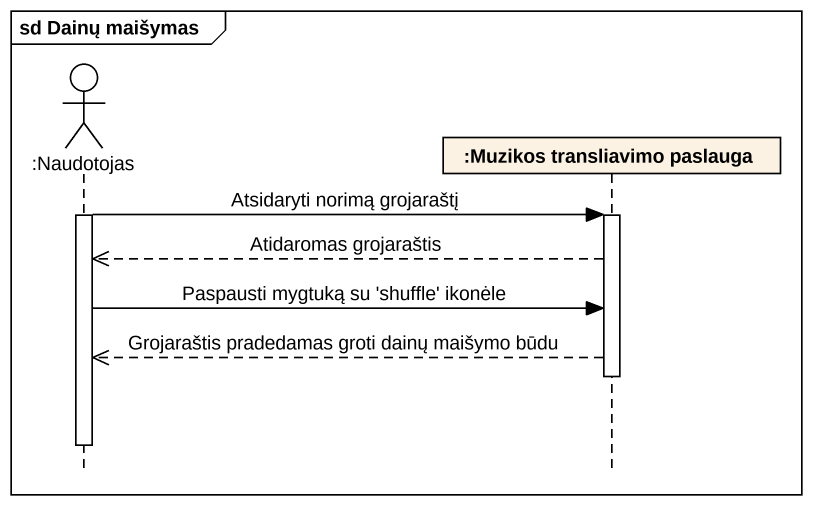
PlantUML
@startuml
mainframe sd Dainų maišymas
hide footbox
actor ":Naudotojas" as Naudotojas
participant ":Muzikos transliavimo paslauga" as Muzikos_transliavimo

activate Naudotojas
Naudotojas -> Muzikos_transliavimo : Atsidaryti norimą grojaraštį
activate Muzikos_transliavimo
Muzikos_transliavimo -->> Naudotojas : Atidaromas grojaraštis
Naudotojas -> Muzikos_transliavimo : Paspausti mygtuką su 'shuffle' ikonėle
Muzikos_transliavimo -->> Naudotojas : Grojaraštis pradedamas groti dainų maišymo būdu
deactivate Muzikos_transliavimo
deactivate Naudotojas
@enduml
